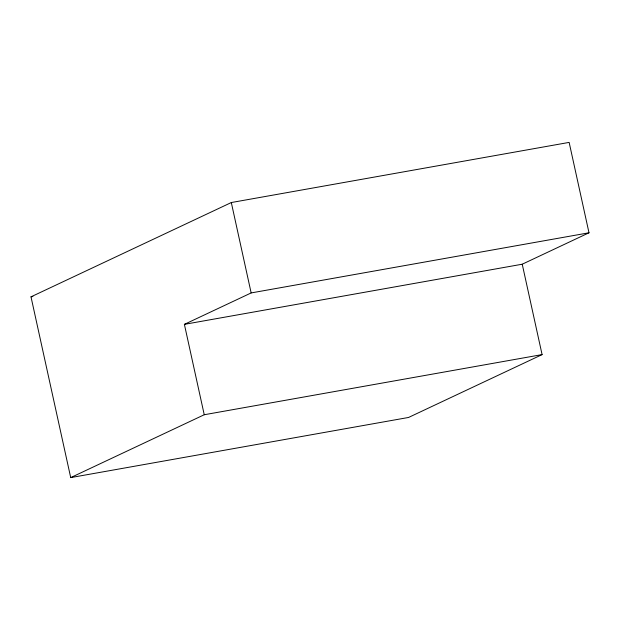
<?xml version="1.0" encoding="UTF-8"?>
<svg xmlns="http://www.w3.org/2000/svg" width="620" height="620" viewBox="0 0 620 620"><rect width="100%" height="100%" fill="white"/><g stroke="black" fill="none" stroke-linecap="round" stroke-linejoin="round"><path stroke-width="0.93" d="M31 296.833L231.306 202.538L569.144 142.399L589 232.787L522.234 264.213L184.388 324.353L204.244 414.741L70.711 477.601L31 296.833L32.907 296.492M184.388 324.353L251.154 292.927L589 232.787M522.234 264.213L542.089 354.601L408.549 417.462L70.711 477.601M204.244 414.741L542.089 354.601M231.306 202.538L251.154 292.927"/></g></svg>
